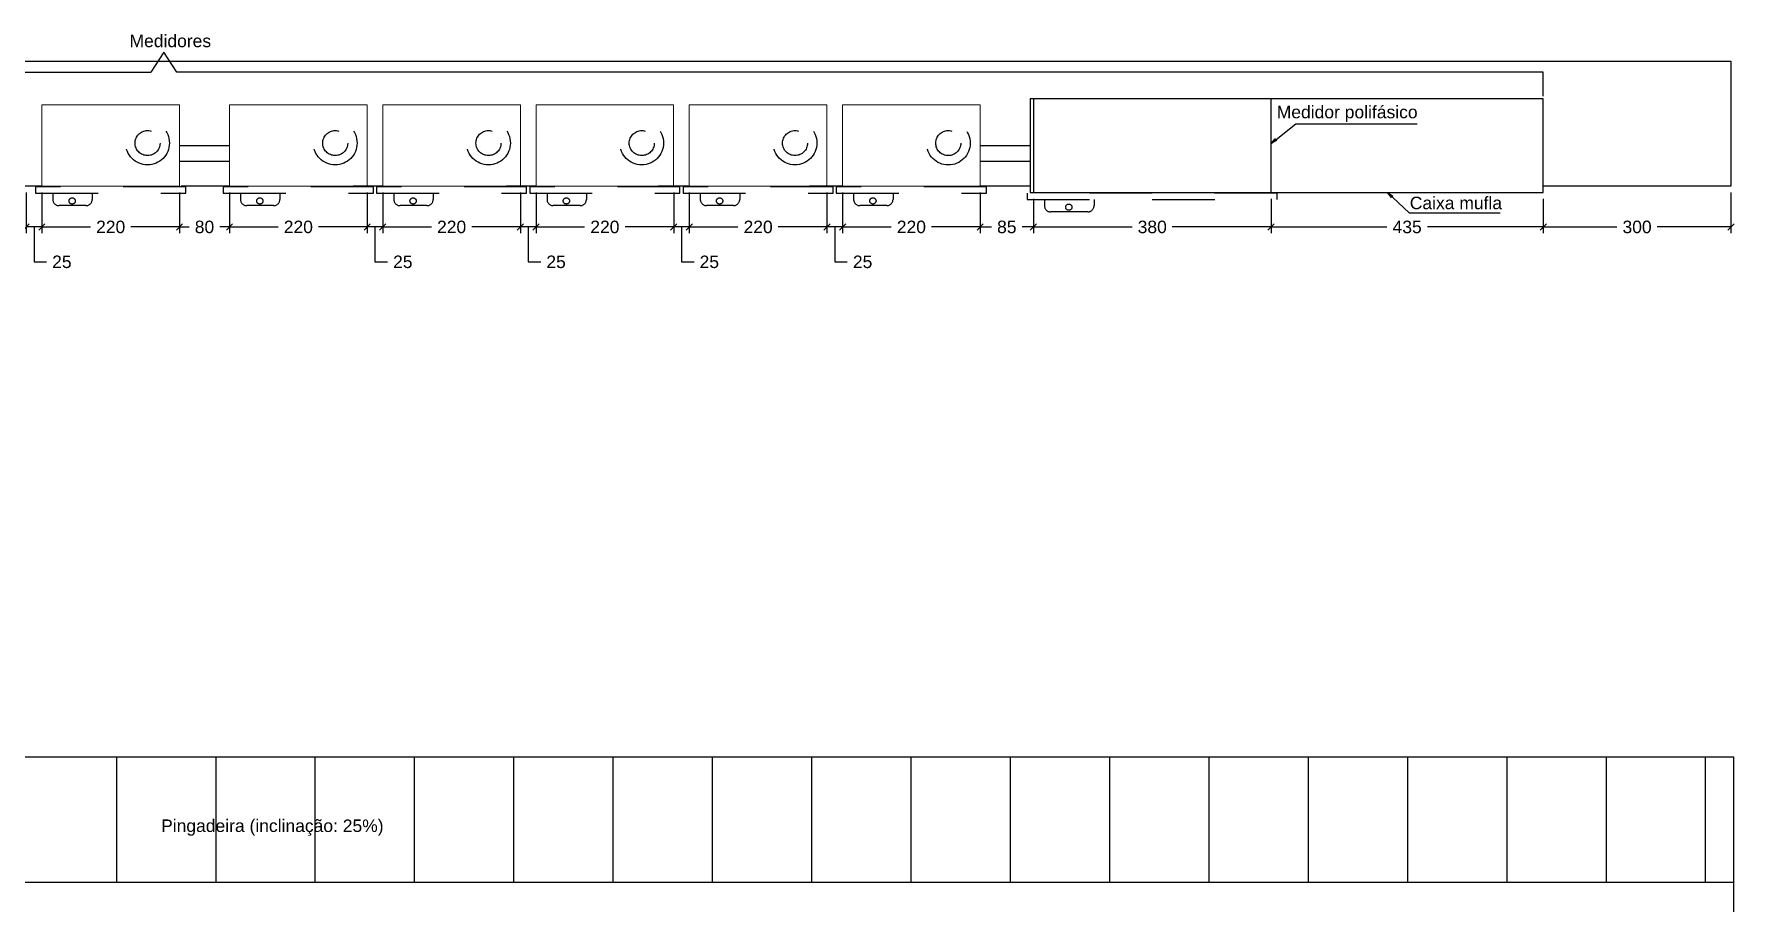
# Model space of a CAD drawing. Header units: millimetres. Extents: x 425 to 646, y 332 to 411.
# Drawn here: x 432.462 to 435.179, y 336.049 to 337.437 of the extents above; entities that cross this region are included whole.
import ezdxf

# ---------------------------------------------------------------- set-up
doc = ezdxf.new("R2010")
doc.units = ezdxf.units.MM
doc.linetypes.add('HIDDEN', pattern=[0.375, 0.25, -0.125])
for name, color, linetype in [('Alvenaria', 7, 'Continuous'), ('Cotas', 1, 'Continuous'), ('EL-Textos_condutos', 7, 'Continuous'), ('QUADROS_E_CAIXAS', 240, 'Continuous'), ('texto', 7, 'Continuous'), ('TXT', 7, 'Continuous')]:
    doc.layers.add(name, color=color, linetype=linetype)
doc.styles.add('ARIAL', font='arial.ttf')
doc.dimstyles.new('RICARDO-1-10', dxfattribs={"dimtxt": 0.02, "dimasz": 0.01, "dimexe": 0.01, "dimexo": 0.01, "dimgap": 0.01, "dimtad": 0, "dimtih": 1, "dimtoh": 1, "dimdec": 0, "dimlfac": 1000, "dimzin": 0, "dimdsep": 46, "dimtxsty": 'ARIAL', "dimblk": 'OBLIQUE', "dimcen": 0, "dimclrt": 4, "dimadec": 0, "dimazin": 0, "dimtfac": 1, "dimtdec": 0, "dimtofl": 0, "dimtmove": 0, "dimatfit": 3, "dimldrblk": 'CLOSEDBLANK', "dimfxl": 0, "dimtolj": 1, "dimtzin": 0, "dimarcsym": 0})

# ---------------------------------------------------------------- blocks, each defined once
blk = doc.blocks.new('medidor monofásico - vista superior')
at = {"layer": 'EL-Textos_condutos', "linetype": 'Continuous', "lineweight": 0}
for p, q in [((-0.11, 0.141), (-0.11, 0.011)), ((0.11, 0.141), (-0.11, 0.141)), ((0.11, 0.141), (0.11, 0.011)), ((0.11, 0.011), (-0.11, 0.011))]:
    blk.add_line(p, q, dxfattribs=at)
at = {"layer": 'QUADROS_E_CAIXAS', "color": 7, "linetype": 'HIDDEN', "ltscale": 0.1}
for p, q in [((-0.0924, 0), (-0.0924, -0.01)), ((-0.0294, 0), (-0.0294, -0.01)), ((-0.0394, -0.02), (-0.0824, -0.02))]:
    blk.add_line(p, q, dxfattribs=at)
blk.add_lwpolyline([(0.12, 0.01), (-0.12, 0.01), (-0.12, 0), (0.12, 0)], close=True, dxfattribs=at)
for centre, radius in [((0.059, 0.08), 0.035), ((0.059, 0.08), 0.02), ((-0.0615, -0.0125), 0.005)]:
    blk.add_circle(centre, radius, dxfattribs=at)
for centre, start, end in [((-0.0824, -0.01), 180, 270), ((-0.0394, -0.01), 270, 0)]:
    blk.add_arc(centre, 0.01, start, end, dxfattribs=at)
blk = doc.blocks.new('_Oblique')
at = {"color": 0, "linetype": 'ByBlock', "lineweight": -2}
blk.add_line((-0.5, -0.5), (0.5, 0.5), dxfattribs=at)
blk = doc.blocks.new('*D165')
at = {"layer": 'Cotas', "color": 0, "lineweight": -2, "transparency": 16777216}
for p, q in [((433.7542, 337.1836), (433.7542, 337.1185)), ((433.9742, 337.1836), (433.9742, 337.1185)), ((433.7542, 337.1285), (433.8319, 337.1285)), ((433.9742, 337.1285), (433.8964, 337.1285))]:
    blk.add_line(p, q, dxfattribs=at)
at = {"layer": 'DEFPOINTS', "color": 0, "transparency": 16777216}
for p in [(433.7542, 337.1936), (433.9742, 337.1936), (433.7542, 337.1285)]:
    blk.add_point(p, dxfattribs=at)
at = {"layer": 'Cotas', "color": 0, "lineweight": -2, "transparency": 16777216, "xscale": 0.01, "yscale": 0.01, "zscale": 0.01, "rotation": 180}
blk.add_blockref('_Oblique', (433.7542, 337.1285), dxfattribs=at)
at = {"layer": 'Cotas', "color": 0, "lineweight": -2, "transparency": 16777216, "xscale": 0.01, "yscale": 0.01, "zscale": 0.01}
blk.add_blockref('_Oblique', (433.9742, 337.1285), dxfattribs=at)
at = {"layer": 'Cotas', "color": 4, "transparency": 16777216, "insert": (433.8642, 337.1285), "char_height": 0.02, "attachment_point": 5, "style": 'ARIAL'}
blk.add_mtext('\\A1;220', dxfattribs=at)
blk = doc.blocks.new('_ClosedBlank')
at = {"color": 0, "linetype": 'ByBlock', "lineweight": -2}
for p, q in [((-1, 0.17), (0, 0)), ((-1, 0.17), (-1, -0.17)), ((0, 0), (-1, -0.17))]:
    blk.add_line(p, q, dxfattribs=at)
blk = doc.blocks.new('*D166')
at = {"layer": 'Cotas', "color": 0, "lineweight": -2, "transparency": 16777216}
for p, q in [((433.7292, 337.1836), (433.7292, 337.1185)), ((433.7542, 337.1836), (433.7542, 337.1185)), ((433.7542, 337.1285), (433.7292, 337.1285)), ((433.7417, 337.1285), (433.7417, 337.0727)), ((433.7417, 337.0727), (433.7617, 337.0727))]:
    blk.add_line(p, q, dxfattribs=at)
at = {"layer": 'DEFPOINTS', "color": 0, "transparency": 16777216}
for p in [(433.7292, 337.1936), (433.7542, 337.1936), (433.7292, 337.1285)]:
    blk.add_point(p, dxfattribs=at)
at = {"layer": 'Cotas', "color": 0, "lineweight": -2, "transparency": 16777216, "xscale": 0.01, "yscale": 0.01, "zscale": 0.01, "rotation": 180}
blk.add_blockref('_Oblique', (433.7292, 337.1285), dxfattribs=at)
at = {"layer": 'Cotas', "color": 0, "lineweight": -2, "transparency": 16777216, "xscale": 0.01, "yscale": 0.01, "zscale": 0.01}
blk.add_blockref('_Oblique', (433.7542, 337.1285), dxfattribs=at)
at = {"layer": 'Cotas', "color": 4, "transparency": 16777216, "insert": (433.7862, 337.0727), "char_height": 0.02, "attachment_point": 5, "style": 'ARIAL'}
blk.add_mtext('\\A1;25', dxfattribs=at)
blk = doc.blocks.new('*D167')
at = {"layer": 'Cotas', "color": 0, "lineweight": -2, "transparency": 16777216}
for p, q in [((433.5092, 337.1836), (433.5092, 337.1185)), ((433.7292, 337.1836), (433.7292, 337.1185)), ((433.5092, 337.1285), (433.5869, 337.1285)), ((433.7292, 337.1285), (433.6514, 337.1285))]:
    blk.add_line(p, q, dxfattribs=at)
at = {"layer": 'DEFPOINTS', "color": 0, "transparency": 16777216}
for p in [(433.5092, 337.1936), (433.7292, 337.1936), (433.5092, 337.1285)]:
    blk.add_point(p, dxfattribs=at)
at = {"layer": 'Cotas', "color": 0, "lineweight": -2, "transparency": 16777216, "xscale": 0.01, "yscale": 0.01, "zscale": 0.01, "rotation": 180}
blk.add_blockref('_Oblique', (433.5092, 337.1285), dxfattribs=at)
at = {"layer": 'Cotas', "color": 0, "lineweight": -2, "transparency": 16777216, "xscale": 0.01, "yscale": 0.01, "zscale": 0.01}
blk.add_blockref('_Oblique', (433.7292, 337.1285), dxfattribs=at)
at = {"layer": 'Cotas', "color": 4, "transparency": 16777216, "insert": (433.6192, 337.1285), "char_height": 0.02, "attachment_point": 5, "style": 'ARIAL'}
blk.add_mtext('\\A1;220', dxfattribs=at)
blk = doc.blocks.new('*D168')
at = {"layer": 'Cotas', "color": 0, "lineweight": -2, "transparency": 16777216}
for p, q in [((433.4842, 337.1836), (433.4842, 337.1185)), ((433.5092, 337.1836), (433.5092, 337.1185)), ((433.5092, 337.1285), (433.4842, 337.1285)), ((433.4967, 337.1285), (433.4967, 337.0727)), ((433.4967, 337.0727), (433.5167, 337.0727))]:
    blk.add_line(p, q, dxfattribs=at)
at = {"layer": 'DEFPOINTS', "color": 0, "transparency": 16777216}
for p in [(433.4842, 337.1936), (433.5092, 337.1936), (433.4842, 337.1285)]:
    blk.add_point(p, dxfattribs=at)
at = {"layer": 'Cotas', "color": 0, "lineweight": -2, "transparency": 16777216, "xscale": 0.01, "yscale": 0.01, "zscale": 0.01, "rotation": 180}
blk.add_blockref('_Oblique', (433.4842, 337.1285), dxfattribs=at)
at = {"layer": 'Cotas', "color": 0, "lineweight": -2, "transparency": 16777216, "xscale": 0.01, "yscale": 0.01, "zscale": 0.01}
blk.add_blockref('_Oblique', (433.5092, 337.1285), dxfattribs=at)
at = {"layer": 'Cotas', "color": 4, "transparency": 16777216, "insert": (433.5412, 337.0727), "char_height": 0.02, "attachment_point": 5, "style": 'ARIAL'}
blk.add_mtext('\\A1;25', dxfattribs=at)
blk = doc.blocks.new('*D169')
at = {"layer": 'Cotas', "color": 0, "lineweight": -2, "transparency": 16777216}
for p, q in [((433.2642, 337.1836), (433.2642, 337.1185)), ((433.4842, 337.1836), (433.4842, 337.1185)), ((433.2642, 337.1285), (433.3419, 337.1285)), ((433.4842, 337.1285), (433.4064, 337.1285))]:
    blk.add_line(p, q, dxfattribs=at)
at = {"layer": 'DEFPOINTS', "color": 0, "transparency": 16777216}
for p in [(433.2642, 337.1936), (433.4842, 337.1936), (433.2642, 337.1285)]:
    blk.add_point(p, dxfattribs=at)
at = {"layer": 'Cotas', "color": 0, "lineweight": -2, "transparency": 16777216, "xscale": 0.01, "yscale": 0.01, "zscale": 0.01, "rotation": 180}
blk.add_blockref('_Oblique', (433.2642, 337.1285), dxfattribs=at)
at = {"layer": 'Cotas', "color": 0, "lineweight": -2, "transparency": 16777216, "xscale": 0.01, "yscale": 0.01, "zscale": 0.01}
blk.add_blockref('_Oblique', (433.4842, 337.1285), dxfattribs=at)
at = {"layer": 'Cotas', "color": 4, "transparency": 16777216, "insert": (433.3742, 337.1285), "char_height": 0.02, "attachment_point": 5, "style": 'ARIAL'}
blk.add_mtext('\\A1;220', dxfattribs=at)
blk = doc.blocks.new('*D170')
at = {"layer": 'Cotas', "color": 0, "lineweight": -2, "transparency": 16777216}
for p, q in [((433.2392, 337.1836), (433.2392, 337.1185)), ((433.2642, 337.1836), (433.2642, 337.1185)), ((433.2642, 337.1285), (433.2392, 337.1285)), ((433.2517, 337.1285), (433.2517, 337.0727)), ((433.2517, 337.0727), (433.2717, 337.0727))]:
    blk.add_line(p, q, dxfattribs=at)
at = {"layer": 'DEFPOINTS', "color": 0, "transparency": 16777216}
for p in [(433.2392, 337.1936), (433.2642, 337.1936), (433.2392, 337.1285)]:
    blk.add_point(p, dxfattribs=at)
at = {"layer": 'Cotas', "color": 0, "lineweight": -2, "transparency": 16777216, "xscale": 0.01, "yscale": 0.01, "zscale": 0.01, "rotation": 180}
blk.add_blockref('_Oblique', (433.2392, 337.1285), dxfattribs=at)
at = {"layer": 'Cotas', "color": 0, "lineweight": -2, "transparency": 16777216, "xscale": 0.01, "yscale": 0.01, "zscale": 0.01}
blk.add_blockref('_Oblique', (433.2642, 337.1285), dxfattribs=at)
at = {"layer": 'Cotas', "color": 4, "transparency": 16777216, "insert": (433.2962, 337.0727), "char_height": 0.02, "attachment_point": 5, "style": 'ARIAL'}
blk.add_mtext('\\A1;25', dxfattribs=at)
blk = doc.blocks.new('*D171')
at = {"layer": 'Cotas', "color": 0, "lineweight": -2, "transparency": 16777216}
for p, q in [((433.0192, 337.1836), (433.0192, 337.1185)), ((433.2392, 337.1836), (433.2392, 337.1185)), ((433.0192, 337.1285), (433.0969, 337.1285)), ((433.2392, 337.1285), (433.1614, 337.1285))]:
    blk.add_line(p, q, dxfattribs=at)
at = {"layer": 'DEFPOINTS', "color": 0, "transparency": 16777216}
for p in [(433.0192, 337.1936), (433.2392, 337.1936), (433.0192, 337.1285)]:
    blk.add_point(p, dxfattribs=at)
at = {"layer": 'Cotas', "color": 0, "lineweight": -2, "transparency": 16777216, "xscale": 0.01, "yscale": 0.01, "zscale": 0.01, "rotation": 180}
blk.add_blockref('_Oblique', (433.0192, 337.1285), dxfattribs=at)
at = {"layer": 'Cotas', "color": 0, "lineweight": -2, "transparency": 16777216, "xscale": 0.01, "yscale": 0.01, "zscale": 0.01}
blk.add_blockref('_Oblique', (433.2392, 337.1285), dxfattribs=at)
at = {"layer": 'Cotas', "color": 4, "transparency": 16777216, "insert": (433.1292, 337.1285), "char_height": 0.02, "attachment_point": 5, "style": 'ARIAL'}
blk.add_mtext('\\A1;220', dxfattribs=at)
blk = doc.blocks.new('*D172')
at = {"layer": 'Cotas', "color": 0, "lineweight": -2, "transparency": 16777216}
for p, q in [((432.9942, 337.1836), (432.9942, 337.1185)), ((433.0192, 337.1836), (433.0192, 337.1185)), ((433.0192, 337.1285), (432.9942, 337.1285)), ((433.0067, 337.1285), (433.0067, 337.0727)), ((433.0067, 337.0727), (433.0267, 337.0727))]:
    blk.add_line(p, q, dxfattribs=at)
at = {"layer": 'DEFPOINTS', "color": 0, "transparency": 16777216}
for p in [(432.9942, 337.1936), (433.0192, 337.1936), (432.9942, 337.1285)]:
    blk.add_point(p, dxfattribs=at)
at = {"layer": 'Cotas', "color": 0, "lineweight": -2, "transparency": 16777216, "xscale": 0.01, "yscale": 0.01, "zscale": 0.01, "rotation": 180}
blk.add_blockref('_Oblique', (432.9942, 337.1285), dxfattribs=at)
at = {"layer": 'Cotas', "color": 0, "lineweight": -2, "transparency": 16777216, "xscale": 0.01, "yscale": 0.01, "zscale": 0.01}
blk.add_blockref('_Oblique', (433.0192, 337.1285), dxfattribs=at)
at = {"layer": 'Cotas', "color": 4, "transparency": 16777216, "insert": (433.0512, 337.0727), "char_height": 0.02, "attachment_point": 5, "style": 'ARIAL'}
blk.add_mtext('\\A1;25', dxfattribs=at)
blk = doc.blocks.new('*D173')
at = {"layer": 'Cotas', "color": 0, "lineweight": -2, "transparency": 16777216}
for p, q in [((432.7742, 337.1836), (432.7742, 337.1185)), ((432.9942, 337.1836), (432.9942, 337.1185)), ((432.7742, 337.1285), (432.8519, 337.1285)), ((432.9942, 337.1285), (432.9164, 337.1285))]:
    blk.add_line(p, q, dxfattribs=at)
at = {"layer": 'DEFPOINTS', "color": 0, "transparency": 16777216}
for p in [(432.7742, 337.1936), (432.9942, 337.1936), (432.7742, 337.1285)]:
    blk.add_point(p, dxfattribs=at)
at = {"layer": 'Cotas', "color": 0, "lineweight": -2, "transparency": 16777216, "xscale": 0.01, "yscale": 0.01, "zscale": 0.01, "rotation": 180}
blk.add_blockref('_Oblique', (432.7742, 337.1285), dxfattribs=at)
at = {"layer": 'Cotas', "color": 0, "lineweight": -2, "transparency": 16777216, "xscale": 0.01, "yscale": 0.01, "zscale": 0.01}
blk.add_blockref('_Oblique', (432.9942, 337.1285), dxfattribs=at)
at = {"layer": 'Cotas', "color": 4, "transparency": 16777216, "insert": (432.8842, 337.1285), "char_height": 0.02, "attachment_point": 5, "style": 'ARIAL'}
blk.add_mtext('\\A1;220', dxfattribs=at)
blk = doc.blocks.new('*D174')
at = {"layer": 'Cotas', "color": 0, "lineweight": -2, "transparency": 16777216}
for p, q in [((432.6942, 337.1836), (432.6942, 337.1185)), ((432.7742, 337.1836), (432.7742, 337.1185)), ((432.6942, 337.1285), (432.7099, 337.1285)), ((432.7742, 337.1285), (432.7585, 337.1285))]:
    blk.add_line(p, q, dxfattribs=at)
at = {"layer": 'DEFPOINTS', "color": 0, "transparency": 16777216}
for p in [(432.6942, 337.1936), (432.7742, 337.1936), (432.6942, 337.1285)]:
    blk.add_point(p, dxfattribs=at)
at = {"layer": 'Cotas', "color": 0, "lineweight": -2, "transparency": 16777216, "xscale": 0.01, "yscale": 0.01, "zscale": 0.01, "rotation": 180}
blk.add_blockref('_Oblique', (432.6942, 337.1285), dxfattribs=at)
at = {"layer": 'Cotas', "color": 0, "lineweight": -2, "transparency": 16777216, "xscale": 0.01, "yscale": 0.01, "zscale": 0.01}
blk.add_blockref('_Oblique', (432.7742, 337.1285), dxfattribs=at)
at = {"layer": 'Cotas', "color": 4, "transparency": 16777216, "insert": (432.7342, 337.1285), "char_height": 0.02, "attachment_point": 5, "style": 'ARIAL'}
blk.add_mtext('\\A1;80', dxfattribs=at)
blk = doc.blocks.new('*D175')
at = {"layer": 'Cotas', "color": 0, "lineweight": -2, "transparency": 16777216}
for p, q in [((432.4742, 337.1836), (432.4742, 337.1185)), ((432.6942, 337.1836), (432.6942, 337.1185)), ((432.4742, 337.1285), (432.5519, 337.1285)), ((432.6942, 337.1285), (432.6164, 337.1285))]:
    blk.add_line(p, q, dxfattribs=at)
at = {"layer": 'DEFPOINTS', "color": 0, "transparency": 16777216}
for p in [(432.4742, 337.1936), (432.6942, 337.1936), (432.4742, 337.1285)]:
    blk.add_point(p, dxfattribs=at)
at = {"layer": 'Cotas', "color": 0, "lineweight": -2, "transparency": 16777216, "xscale": 0.01, "yscale": 0.01, "zscale": 0.01, "rotation": 180}
blk.add_blockref('_Oblique', (432.4742, 337.1285), dxfattribs=at)
at = {"layer": 'Cotas', "color": 0, "lineweight": -2, "transparency": 16777216, "xscale": 0.01, "yscale": 0.01, "zscale": 0.01}
blk.add_blockref('_Oblique', (432.6942, 337.1285), dxfattribs=at)
at = {"layer": 'Cotas', "color": 4, "transparency": 16777216, "insert": (432.5842, 337.1285), "char_height": 0.02, "attachment_point": 5, "style": 'ARIAL'}
blk.add_mtext('\\A1;220', dxfattribs=at)
blk = doc.blocks.new('*D176')
at = {"layer": 'Cotas', "color": 0, "lineweight": -2, "transparency": 16777216}
for p, q in [((432.4492, 337.1836), (432.4492, 337.1185)), ((432.4742, 337.1836), (432.4742, 337.1185)), ((432.4742, 337.1285), (432.4492, 337.1285)), ((432.4617, 337.1285), (432.4617, 337.0727)), ((432.4617, 337.0727), (432.4817, 337.0727))]:
    blk.add_line(p, q, dxfattribs=at)
at = {"layer": 'DEFPOINTS', "color": 0, "transparency": 16777216}
for p in [(432.4492, 337.1936), (432.4742, 337.1936), (432.4492, 337.1285)]:
    blk.add_point(p, dxfattribs=at)
at = {"layer": 'Cotas', "color": 0, "lineweight": -2, "transparency": 16777216, "xscale": 0.01, "yscale": 0.01, "zscale": 0.01, "rotation": 180}
blk.add_blockref('_Oblique', (432.4492, 337.1285), dxfattribs=at)
at = {"layer": 'Cotas', "color": 0, "lineweight": -2, "transparency": 16777216, "xscale": 0.01, "yscale": 0.01, "zscale": 0.01}
blk.add_blockref('_Oblique', (432.4742, 337.1285), dxfattribs=at)
at = {"layer": 'Cotas', "color": 4, "transparency": 16777216, "insert": (432.5062, 337.0727), "char_height": 0.02, "attachment_point": 5, "style": 'ARIAL'}
blk.add_mtext('\\A1;25', dxfattribs=at)
blk = doc.blocks.new('*D239')
at = {"layer": 'Cotas', "color": 0, "lineweight": -2, "transparency": 16777216}
for p, q in [((433.9742, 337.1719), (433.9742, 337.1185)), ((434.0592, 337.1736), (434.0592, 337.1185)), ((433.9742, 337.1285), (433.9922, 337.1285)), ((434.0592, 337.1285), (434.0411, 337.1285))]:
    blk.add_line(p, q, dxfattribs=at)
at = {"layer": 'DEFPOINTS', "color": 0, "transparency": 16777216}
for p in [(433.9742, 337.1819), (434.0592, 337.1836), (434.0592, 337.1285)]:
    blk.add_point(p, dxfattribs=at)
at = {"layer": 'Cotas', "color": 0, "lineweight": -2, "transparency": 16777216, "xscale": 0.01, "yscale": 0.01, "zscale": 0.01, "rotation": 180}
blk.add_blockref('_Oblique', (433.9742, 337.1285), dxfattribs=at)
at = {"layer": 'Cotas', "color": 0, "lineweight": -2, "transparency": 16777216, "xscale": 0.01, "yscale": 0.01, "zscale": 0.01}
blk.add_blockref('_Oblique', (434.0592, 337.1285), dxfattribs=at)
at = {"layer": 'Cotas', "color": 4, "transparency": 16777216, "insert": (434.0167, 337.1285), "char_height": 0.02, "attachment_point": 5, "style": 'ARIAL'}
blk.add_mtext('\\A1;85', dxfattribs=at)
blk = doc.blocks.new('*D240')
at = {"layer": 'Cotas', "color": 0, "lineweight": -2, "transparency": 16777216}
for p, q in [((434.0592, 337.1736), (434.0592, 337.1185)), ((434.4392, 337.1736), (434.4392, 337.1185)), ((434.0592, 337.1285), (434.2171, 337.1285)), ((434.4392, 337.1285), (434.2812, 337.1285))]:
    blk.add_line(p, q, dxfattribs=at)
at = {"layer": 'DEFPOINTS', "color": 0, "transparency": 16777216}
for p in [(434.0592, 337.1836), (434.4392, 337.1836), (434.4392, 337.1285)]:
    blk.add_point(p, dxfattribs=at)
at = {"layer": 'Cotas', "color": 0, "lineweight": -2, "transparency": 16777216, "xscale": 0.01, "yscale": 0.01, "zscale": 0.01, "rotation": 180}
blk.add_blockref('_Oblique', (434.0592, 337.1285), dxfattribs=at)
at = {"layer": 'Cotas', "color": 0, "lineweight": -2, "transparency": 16777216, "xscale": 0.01, "yscale": 0.01, "zscale": 0.01}
blk.add_blockref('_Oblique', (434.4392, 337.1285), dxfattribs=at)
at = {"layer": 'Cotas', "color": 4, "transparency": 16777216, "insert": (434.2492, 337.1285), "char_height": 0.02, "attachment_point": 5, "style": 'ARIAL'}
blk.add_mtext('\\A1;380', dxfattribs=at)
blk = doc.blocks.new('*D241')
at = {"layer": 'Cotas', "color": 0, "lineweight": -2, "transparency": 16777216}
for p, q in [((434.4392, 337.1736), (434.4392, 337.1185)), ((434.8742, 337.1736), (434.8742, 337.1185)), ((434.4392, 337.1285), (434.6241, 337.1285)), ((434.8742, 337.1285), (434.6892, 337.1285))]:
    blk.add_line(p, q, dxfattribs=at)
at = {"layer": 'DEFPOINTS', "color": 0, "transparency": 16777216}
for p in [(434.4392, 337.1836), (434.8742, 337.1836), (434.8742, 337.1285)]:
    blk.add_point(p, dxfattribs=at)
at = {"layer": 'Cotas', "color": 0, "lineweight": -2, "transparency": 16777216, "xscale": 0.01, "yscale": 0.01, "zscale": 0.01, "rotation": 180}
blk.add_blockref('_Oblique', (434.4392, 337.1285), dxfattribs=at)
at = {"layer": 'Cotas', "color": 0, "lineweight": -2, "transparency": 16777216, "xscale": 0.01, "yscale": 0.01, "zscale": 0.01}
blk.add_blockref('_Oblique', (434.8742, 337.1285), dxfattribs=at)
at = {"layer": 'Cotas', "color": 4, "transparency": 16777216, "insert": (434.6567, 337.1285), "char_height": 0.02, "attachment_point": 5, "style": 'ARIAL'}
blk.add_mtext('\\A1;435', dxfattribs=at)
blk = doc.blocks.new('*D242')
at = {"layer": 'Cotas', "color": 0, "lineweight": -2, "transparency": 16777216}
for p, q in [((434.8742, 337.1736), (434.8742, 337.1185)), ((435.1742, 337.1836), (435.1742, 337.1185)), ((434.8742, 337.1285), (434.9921, 337.1285)), ((435.1742, 337.1285), (435.0562, 337.1285))]:
    blk.add_line(p, q, dxfattribs=at)
at = {"layer": 'DEFPOINTS', "color": 0, "transparency": 16777216}
for p in [(435.1742, 337.1936), (434.8742, 337.1836), (435.1742, 337.1285)]:
    blk.add_point(p, dxfattribs=at)
at = {"layer": 'Cotas', "color": 0, "lineweight": -2, "transparency": 16777216, "xscale": 0.01, "yscale": 0.01, "zscale": 0.01, "rotation": 180}
blk.add_blockref('_Oblique', (434.8742, 337.1285), dxfattribs=at)
at = {"layer": 'Cotas', "color": 0, "lineweight": -2, "transparency": 16777216, "xscale": 0.01, "yscale": 0.01, "zscale": 0.01}
blk.add_blockref('_Oblique', (435.1742, 337.1285), dxfattribs=at)
at = {"layer": 'Cotas', "color": 4, "transparency": 16777216, "insert": (435.0242, 337.1285), "char_height": 0.02, "attachment_point": 5, "style": 'ARIAL'}
blk.add_mtext('\\A1;300', dxfattribs=at)

msp = doc.modelspace()

# ---------------------------------------------------------------- hatches: boundary and pattern name
at = {"layer": 'Alvenaria'}
h = msp.add_hatch(dxfattribs=at)
h.set_pattern_fill('ANSI31', color=256, scale=0.05, angle=45, style=0)
h.paths.add_polyline_path([(430.66916, 336.28063), (430.66916, 336.08063), (435.17916, 336.08063), (435.17916, 336.28063)])
h.paths.add_polyline_path([(432.65829, 336.1488), (433.02707, 336.1488), (433.02707, 336.18813), (432.65829, 336.18813)], flags=24)

# ---------------------------------------------------------------- linework, layer by layer
for p, q in [((432.47416, 337.19362), (432.42687, 337.19362)), ((432.77416, 337.19362), (432.69687, 337.19362)), ((433.01916, 337.19362), (432.97187, 337.19362)), ((433.26416, 337.19362), (433.21687, 337.19362)), ((433.50916, 337.19362), (433.45916, 337.19362)), ((433.75416, 337.19362), (433.70146, 337.19362)), ((435.17916, 336.08063), (430.66916, 336.08063))]:
    msp.add_line(p, q, dxfattribs=at)
for points in [[(430.96916, 337.19362), (430.66916, 337.19362), (430.66916, 337.39362), (434.5047, 337.39362), (435.17416, 337.39362), (435.17416, 337.19362), (434.87416, 337.19362)], [(434.05416, 337.19362), (433.97416, 337.19362)], [(430.66916, 334.18063), (435.17916, 334.18063), (435.17916, 336.08063), (435.17916, 336.28063), (430.66916, 336.28063), (430.66916, 336.08063), (430.66916, 334.18063)]]:
    msp.add_lwpolyline(points, dxfattribs=at)
at = {"layer": 'Cotas'}
for points in [[(432.68996, 337.37581), (432.66925, 337.40802), (432.64853, 337.37581)], [(431.49416, 337.33783), (431.49416, 337.37581), (432.64853, 337.37581)], [(434.87416, 337.33783), (434.87416, 337.37581), (432.68996, 337.37581)]]:
    msp.add_lwpolyline(points, dxfattribs=at)
at = {"layer": 'EL-Textos_condutos', "linetype": 'Continuous', "lineweight": 0}
for p, q in [((433.75416, 337.32362), (433.75416, 337.19362)), ((433.97416, 337.32362), (433.75416, 337.32362)), ((433.97416, 337.32362), (433.97416, 337.19362)), ((433.97416, 337.19362), (433.75416, 337.19362))]:
    msp.add_line(p, q, dxfattribs=at)
at = {"layer": 'QUADROS_E_CAIXAS', "color": 7, "linetype": 'HIDDEN', "ltscale": 0.1}
for p, q in [((433.7718, 337.18267), (433.7718, 337.17267)), ((433.8248, 337.16267), (433.7818, 337.16267)), ((433.8348, 337.18267), (433.8348, 337.17267)), ((434.0768, 337.17267), (434.0768, 337.16267)), ((434.15619, 337.17267), (434.15619, 337.16267)), ((434.14619, 337.15267), (434.0868, 337.15267))]:
    msp.add_line(p, q, dxfattribs=at)
for points in [[(433.98416, 337.19267), (433.74416, 337.19267), (433.74416, 337.18267), (433.98416, 337.18267)], [(434.44896, 337.18267), (434.04916, 337.18267), (434.04916, 337.17267), (434.44896, 337.17267)]]:
    msp.add_lwpolyline(points, close=True, dxfattribs=at)
for centre, radius in [((433.92316, 337.26262), 0.035), ((433.92316, 337.26262), 0.02), ((433.80269, 337.1702), 0.005), ((434.1158, 337.1602), 0.005)]:
    msp.add_circle(centre, radius, dxfattribs=at)
for centre, start, end in [((433.7818, 337.17267), 180, 270), ((433.8248, 337.17267), 270, 0), ((434.0868, 337.16267), 180, 270), ((434.14619, 337.16267), 270, 0)]:
    msp.add_arc(centre, 0.01, start, end, dxfattribs=at)
at = {"layer": 'TXT', "linetype": 'HIDDEN', "ltscale": 10}
for p, q in [((432.69416, 337.25862), (432.77416, 337.25862)), ((433.97416, 337.25862), (434.05416, 337.25862)), ((432.69416, 337.23362), (432.77416, 337.23362)), ((433.97416, 337.23362), (434.05416, 337.23362))]:
    msp.add_line(p, q, dxfattribs=at)
at = {"layer": 'TXT'}
msp.add_lwpolyline([(434.05416, 337.18362), (434.87416, 337.18362), (434.87416, 337.33362), (434.05416, 337.33362)], close=True, dxfattribs=at)
at = {"layer": 'TXT', "linetype": 'HIDDEN', "ltscale": 10}
msp.add_lwpolyline([(434.05916, 337.18362), (434.43916, 337.18362), (434.43916, 337.33362), (434.05916, 337.33362)], close=True, dxfattribs=at)

# ---------------------------------------------------------------- block references
at = {"layer": 'TXT'}
for p in [(432.58416, 337.18267), (432.88416, 337.18267), (433.12916, 337.18267), (433.37416, 337.18267), (433.61916, 337.18267)]:
    msp.add_blockref('medidor monofásico - vista superior', p, dxfattribs=at)

# ---------------------------------------------------------------- texts
at = {"layer": 'QUADROS_E_CAIXAS', "color": 7, "style": 'ARIAL'}
for s, p in [('Medidores', (432.61435, 337.41599)), ('Medidor polifásico', (434.44822, 337.3023)), ('Caixa mufla', (434.66089, 337.15693))]:
    msp.add_text(s, height=0.02, dxfattribs=at).set_placement(p)
at = {"layer": 'texto', "color": 2, "style": 'ARIAL'}
msp.add_text('Pingadeira (inclinação: 25%%%)', height=0.02, dxfattribs=at).set_placement((432.66485, 336.16124))

# ---------------------------------------------------------------- dimensions: what is measured, and where the dimension line sits
at = {"layer": 'Cotas'}
for base, p1, p2, picture, middle in [((432.44916, 337.12853), (432.47416, 337.19362), (432.44916, 337.19362), '*D176', (432.49166, 337.07269)), ((432.47416, 337.12853), (432.69416, 337.19362), (432.47416, 337.19362), '*D175', (432.58416, 337.12853)), ((432.69416, 337.12853), (432.77416, 337.19362), (432.69416, 337.19362), '*D174', (432.73416, 337.12853)), ((432.77416, 337.12853), (432.99416, 337.19362), (432.77416, 337.19362), '*D173', (432.88416, 337.12853)), ((432.99416, 337.12853), (433.01916, 337.19362), (432.99416, 337.19362), '*D172', (433.03666, 337.07269)), ((433.01916, 337.12853), (433.23916, 337.19362), (433.01916, 337.19362), '*D171', (433.12916, 337.12853)), ((433.23916, 337.12853), (433.26416, 337.19362), (433.23916, 337.19362), '*D170', (433.28166, 337.07269)), ((433.26416, 337.12853), (433.48416, 337.19362), (433.26416, 337.19362), '*D169', (433.37416, 337.12853)), ((433.48416, 337.12853), (433.50916, 337.19362), (433.48416, 337.19362), '*D168', (433.52666, 337.07269)), ((433.50916, 337.12853), (433.72916, 337.19362), (433.50916, 337.19362), '*D167', (433.61916, 337.12853)), ((433.72916, 337.12853), (433.75416, 337.19362), (433.72916, 337.19362), '*D166', (433.77166, 337.07269)), ((433.75416, 337.12853), (433.97416, 337.19362), (433.75416, 337.19362), '*D165', (433.86416, 337.12853))]:
    dim = msp.add_linear_dim(base=base, p1=p1, p2=p2, angle=180, dimstyle='RICARDO-1-10', override={"dimtmove": 1}, dxfattribs=at)
    dim.commit()
    dim.dimension.update_dxf_attribs({"geometry": picture, "text_midpoint": middle})
for base, p1, p2, picture, middle in [((435.17416, 337.12853), (434.87416, 337.18362), (435.17416, 337.19362), '*D242', (435.02416, 337.12853)), ((434.43916, 337.12853), (434.05916, 337.18362), (434.43916, 337.18362), '*D240', (434.24916, 337.12853)), ((434.87416, 337.12853), (434.43916, 337.18362), (434.87416, 337.18362), '*D241', (434.65666, 337.12853))]:
    dim = msp.add_linear_dim(base=base, p1=p1, p2=p2, dimstyle='RICARDO-1-10', override={"dimtmove": 1}, dxfattribs=at)
    dim.commit()
    dim.dimension.update_dxf_attribs({"geometry": picture, "text_midpoint": middle})
dim = msp.add_linear_dim(base=(434.05916, 337.12853), p1=(433.97416, 337.18187), p2=(434.05916, 337.18362), dimstyle='RICARDO-1-10', dxfattribs=at)
dim.commit()
dim.dimension.update_dxf_attribs({"geometry": '*D239', "text_midpoint": (434.01666, 337.12853)})

# ---------------------------------------------------------------- leaders
for points in [[(434.43916, 337.26177), (434.47879, 337.29327), (434.67293, 337.29327)], [(434.62544, 337.18362), (434.65966, 337.15139), (434.80546, 337.15139)]]:
    msp.add_leader(points, dimstyle='RICARDO-1-10', override={"dimgap": 0.01, "dimtad": 0}, dxfattribs=at)

doc.saveas('drawing.dxf')
